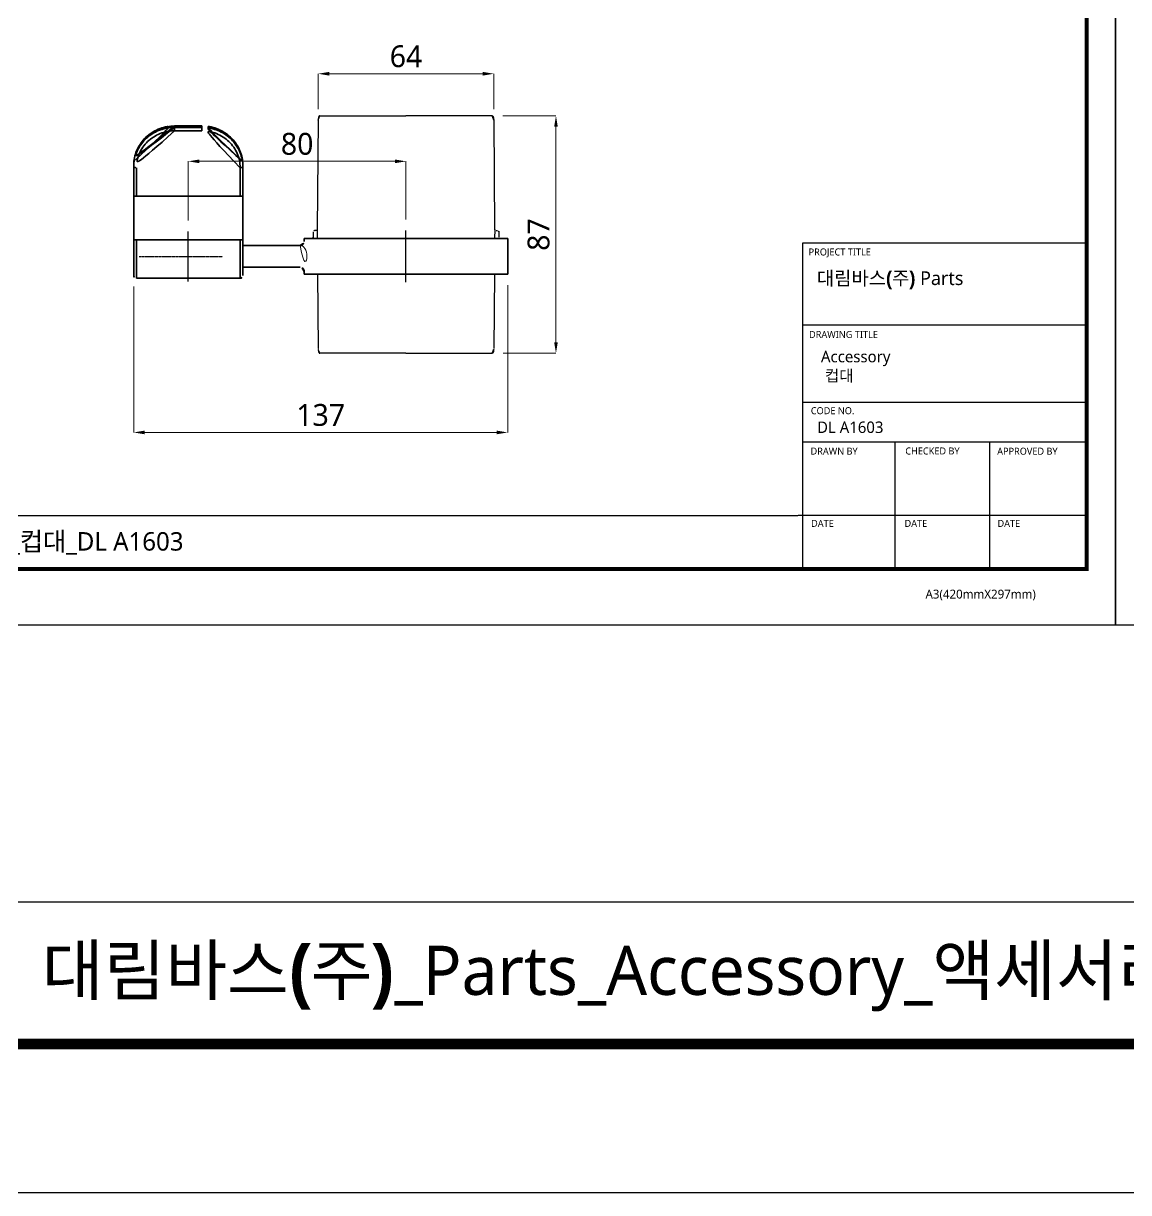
# Model space of a CAD drawing. Extents: x 16296660632 to 16296677481, y -37409620961 to -37409618123.
# Drawn here: x 16296676077.8 to 16296676482.7, y -37409619395.2 to -37409618966.8 of the extents above; entities that cross this region are included whole.
import ezdxf

# ---------------------------------------------------------------- set-up
doc = ezdxf.new("R2010")
doc.units = 0
doc.header["$LTSCALE"] = 10
doc.header["$MEASUREMENT"] = 0
doc.header["$PDMODE"] = 3
doc.header["$PDSIZE"] = -10
doc.linetypes.add('CENTER', pattern=[2, 1.25, -0.25, 0.25, -0.25])
doc.layers.get('0').update_dxf_attribs({"linetype": 'CONTINUOUS'})
doc.layers.get('DEFPOINTS').update_dxf_attribs({"linetype": 'CONTINUOUS'})
doc.layers.add('中心线', color=1, linetype='CENTER')
doc.layers.add('标尺线', color=82, linetype='CONTINUOUS', lineweight=18)
doc.layers.add('粗实线', color=7, linetype='CONTINUOUS', lineweight=35)
doc.styles.add('Daelim Dimension', font='')
doc.styles.get('Daelim Dimension').set_extended_font_data('NanumGothic')
doc.dimstyles.new('DEFAULT', dxfattribs={"dimscale": 2, "dimtxt": 2, "dimasz": 2, "dimexe": 0, "dimexo": 2, "dimgap": 1, "dimtad": 1, "dimdec": 1, "dimzin": 9, "dimdsep": 46, "dimtxsty": 'Daelim Dimension', "dimcen": 0.5, "dimclrd": 252, "dimclre": 252, "dimclrt": 3, "dimadec": 1, "dimazin": 0, "dimtfac": 1, "dimtdec": 1, "dimtix": 1, "dimtmove": 0, "dimatfit": 3, "dimfxl": 1, "dimtolj": 1, "dimtzin": 1, "dimlwd": 9, "dimlwe": 9, "dimarcsym": 0})

# ---------------------------------------------------------------- blocks, each defined once
blk = doc.blocks.new('*D5')
at = {"layer": 'DEFPOINTS', "color": 0, "transparency": 16777216}
for p in [(16296676118.21514, -37409619059.20029), (16296676255.21514, -37409619058.70096), (16296676118.21514, -37409619116.72223)]:
    blk.add_point(p, dxfattribs=at)
at = {"layer": '标尺线', "color": 5, "lineweight": 9, "transparency": 16777216}
for p, q in [((16296676118.21514, -37409619063.20029), (16296676118.21514, -37409619116.72223)), ((16296676255.21514, -37409619062.70096), (16296676255.21514, -37409619116.72223)), ((16296676251.21514, -37409619116.72223), (16296676122.21514, -37409619116.72223))]:
    blk.add_line(p, q, dxfattribs=at)
at = {"layer": '标尺线', "color": 5, "transparency": 16777216}
for points in [[(16296676122.21514, -37409619116.05556), (16296676122.21514, -37409619117.38889), (16296676118.21514, -37409619116.72223)], [(16296676251.21514, -37409619116.05556), (16296676251.21514, -37409619117.38889), (16296676255.21514, -37409619116.72223)]]:
    blk.add_solid(points, dxfattribs=at)
at = {"layer": '标尺线', "color": 7, "transparency": 16777216, "insert": (16296676186.71514, -37409619110.36172), "char_height": 8, "attachment_point": 5, "style": 'Daelim Dimension'}
blk.add_mtext('\\A1;137', dxfattribs=at)
blk = doc.blocks.new('*D11')
at = {"color": 5, "lineweight": 9, "ltscale": 0.5, "transparency": 16777216}
for p, q in [((16296676138.21514, -37409619039.04095), (16296676138.21514, -37409619017.38314)), ((16296676213.96514, -37409619017.38314), (16296676142.21514, -37409619017.38314)), ((16296676217.96514, -37409619038.70096), (16296676217.96514, -37409619017.38314))]:
    blk.add_line(p, q, dxfattribs=at)
at = {"color": 5, "ltscale": 0.5, "transparency": 16777216}
for points in [[(16296676142.21514, -37409619016.71648), (16296676142.21514, -37409619018.0498), (16296676138.21514, -37409619017.38314)], [(16296676213.96514, -37409619016.71648), (16296676213.96514, -37409619018.0498), (16296676217.96514, -37409619017.38314)]]:
    blk.add_solid(points, dxfattribs=at)
at = {"layer": 'DEFPOINTS', "color": 0, "ltscale": 0.5, "transparency": 16777216}
for p in [(16296676138.21514, -37409619017.38314), (16296676138.21514, -37409619043.04095), (16296676217.96514, -37409619042.70096)]:
    blk.add_point(p, dxfattribs=at)
at = {"color": 7, "ltscale": 0.5, "transparency": 16777216, "insert": (16296676178.09014, -37409619011.02835), "char_height": 8, "attachment_point": 5, "style": 'Daelim Dimension'}
blk.add_mtext('\\A1;80', dxfattribs=at)
blk = doc.blocks.new('*D12')
at = {"color": 5, "lineweight": 9, "ltscale": 0.5, "transparency": 16777216}
for p, q in [((16296676185.83084, -37409618998.3024), (16296676185.83084, -37409618985.30085)), ((16296676189.83084, -37409618985.30085), (16296676246.09944, -37409618985.30085)), ((16296676250.09944, -37409618998.3024), (16296676250.09944, -37409618985.30085))]:
    blk.add_line(p, q, dxfattribs=at)
at = {"color": 5, "ltscale": 0.5, "transparency": 16777216}
for points in [[(16296676189.83084, -37409618984.63419), (16296676189.83084, -37409618985.96751), (16296676185.83084, -37409618985.30085)], [(16296676246.09944, -37409618984.63419), (16296676246.09944, -37409618985.96751), (16296676250.09944, -37409618985.30085)]]:
    blk.add_solid(points, dxfattribs=at)
at = {"layer": 'DEFPOINTS', "color": 0, "ltscale": 0.5, "transparency": 16777216}
for p in [(16296676250.09944, -37409618985.30085), (16296676185.83084, -37409619002.3024), (16296676250.09944, -37409619002.3024)]:
    blk.add_point(p, dxfattribs=at)
at = {"color": 7, "ltscale": 0.5, "transparency": 16777216, "insert": (16296676217.96514, -37409618978.94606), "char_height": 8, "attachment_point": 5, "style": 'Daelim Dimension'}
blk.add_mtext('\\A1;64', dxfattribs=at)
blk = doc.blocks.new('*D13')
at = {"color": 5, "lineweight": 9, "ltscale": 0.5, "transparency": 16777216}
for p, q in [((16296676253.49946, -37409619000.70764), (16296676272.9151, -37409619000.70764)), ((16296676272.9151, -37409619004.70764), (16296676272.9151, -37409619083.70764)), ((16296676253.50994, -37409619087.70764), (16296676272.9151, -37409619087.70764))]:
    blk.add_line(p, q, dxfattribs=at)
at = {"color": 5, "ltscale": 0.5, "transparency": 16777216}
for points in [[(16296676272.24844, -37409619004.70764), (16296676273.58177, -37409619004.70764), (16296676272.9151, -37409619000.70764)], [(16296676272.24844, -37409619083.70764), (16296676273.58177, -37409619083.70764), (16296676272.9151, -37409619087.70764)]]:
    blk.add_solid(points, dxfattribs=at)
at = {"layer": 'DEFPOINTS', "color": 0, "ltscale": 0.5, "transparency": 16777216}
for p in [(16296676249.49946, -37409619000.70764), (16296676249.50994, -37409619087.70764), (16296676272.9151, -37409619087.70764)]:
    blk.add_point(p, dxfattribs=at)
at = {"color": 7, "ltscale": 0.5, "transparency": 16777216, "insert": (16296676266.56032, -37409619044.20764), "char_height": 8, "attachment_point": 5, "rotation": 90, "style": 'Daelim Dimension'}
blk.add_mtext('\\A1;87', dxfattribs=at)

msp = doc.modelspace()

# ---------------------------------------------------------------- linework, layer by layer
at = {"color": 7, "linetype": 'Continuous'}
for p, q in [((16296676185.83084, -37409619002.3024), (16296676185.48252, -37409619042.21631)), ((16296676186.43082, -37409619000.70764), (16296676217.96514, -37409619000.70764)), ((16296676249.49946, -37409619000.70764), (16296676217.96514, -37409619000.70764)), ((16296676250.09944, -37409619002.3024), (16296676250.44776, -37409619042.21631)), ((16296676185.44999, -37409619042.38939), (16296676185.47817, -37409619045.70096)), ((16296676250.48029, -37409619042.38939), (16296676250.45211, -37409619045.70096)), ((16296676183.96514, -37409619043.2165), (16296676183.96514, -37409619045.19878)), ((16296676184.9869, -37409619042.71193), (16296676184.46078, -37409619042.71651)), ((16296676184.98679, -37409619045.70335), (16296676184.46078, -37409619045.69876)), ((16296676250.94338, -37409619042.71193), (16296676251.4695, -37409619042.71651)), ((16296676250.94349, -37409619045.70335), (16296676251.4695, -37409619045.69876)), ((16296676251.96514, -37409619043.2165), (16296676251.96514, -37409619045.19878)), ((16296676185.5888, -37409619058.70096), (16296676185.82037, -37409619085.91287)), ((16296676250.34148, -37409619058.70096), (16296676250.10991, -37409619085.91287)), ((16296676217.96514, -37409619087.70764), (16296676186.42035, -37409619087.70764)), ((16296676217.96514, -37409619087.70764), (16296676249.50994, -37409619087.70764))]:
    msp.add_line(p, q, dxfattribs=at)
at = {"color": 5, "ltscale": 40}
for p, q in [((16296676467.30328, -37409619047.35181), (16296676363.26019, -37409619047.35181)), ((16296676467.30328, -37409619077.42482), (16296676363.26019, -37409619077.42482)), ((16296676467.30328, -37409619077.42482), (16296676363.26019, -37409619077.42482)), ((16296676467.30328, -37409619105.71451), (16296676363.26019, -37409619105.71451)), ((16296676467.30328, -37409619105.71451), (16296676363.26019, -37409619105.71451)), ((16296676467.30328, -37409619120.30516), (16296676363.26019, -37409619120.30516)), ((16296676467.30328, -37409619120.30516), (16296676363.26019, -37409619120.30516)), ((16296676397.05429, -37409619120.30516), (16296676397.05429, -37409619166.75214)), ((16296676431.73683, -37409619120.30516), (16296676431.73683, -37409619166.75214)), ((16296676467.30328, -37409619147.1358), (16296676361.61564, -37409619147.1358)), ((16296676467.30328, -37409619147.1358), (16296676364.07079, -37409619147.1358)), ((16296676467.30328, -37409619166.75214), (16296676378.13807, -37409619166.75214))]:
    msp.add_line(p, q, dxfattribs=at)
at = {"color": 5, "ltscale": 0.5}
msp.add_line((16296676363.26019, -37409619047.35181), (16296676363.26019, -37409619167.38148), dxfattribs=at)
at = {"color": 5}
for p, q in [((16296675837.30317, -37409619147.21021), (16296676361.49045, -37409619147.21021)), ((16296675772.94727, -37409619288.66318), (16296677170.78003, -37409619288.66318))]:
    msp.add_line(p, q, dxfattribs=at)
at = {"ltscale": 0.5}
for points in [[(16296675745.03209, -37409619395.24155), (16296677481.03209, -37409619395.24155), (16296677481.03209, -37409618123.24155), (16296675745.03209, -37409618123.24155)], [(16296675826.83497, -37409619187.1771), (16296676477.83497, -37409619187.1771), (16296676477.83497, -37409618710.1771), (16296675826.83497, -37409618710.1771)], [(16296676477.83497, -37409619187.1771), (16296677128.83497, -37409619187.1771), (16296677128.83497, -37409618710.1771), (16296676477.83497, -37409618710.1771)]]:
    msp.add_lwpolyline(points, close=True, dxfattribs=at)
at = {"color": 5, "linetype": 'ByBlock', "lineweight": 200}
for points, const_width in [([(16296675772.94727, -37409619340.77563), (16296677452.94727, -37409619340.77563), (16296677452.94727, -37409618152.77563), (16296675772.94727, -37409618152.77563)], 4), ([(16296675837.30317, -37409619166.75238), (16296676467.30317, -37409619166.75238), (16296676467.30317, -37409618721.25238), (16296675837.30317, -37409618721.25238)], 1.5)]:
    msp.add_lwpolyline(points, close=True, dxfattribs=dict(at, const_width=const_width))
at = {"color": 7, "linetype": 'Continuous'}
for centre, start, end in [((16296676184.98254, -37409619042.21194), 270.4999762293278, 359.4999144917873), ((16296676250.94774, -37409619042.21194), 180.5000855082127, 269.5000237706722), ((16296676184.46514, -37409619043.2165), 90.49997622932781, 180), ((16296676184.46514, -37409619045.19878), 180, 269.5000237706722), ((16296676251.46514, -37409619043.2165), 0, 89.5000237706722), ((16296676251.46514, -37409619045.19878), 270.4999762293278, 0)]:
    msp.add_arc(centre, 0.5, start, end, dxfattribs=at)
for points, knots in [([(16296676185.83084, -37409619002.3024), (16296676185.83218, -37409619002.14844), (16296676185.84008, -37409619001.91737), (16296676185.87043, -37409619001.61082), (16296676185.90695, -37409619001.38251), (16296676185.96352, -37409619001.1584), (16296676186.03746, -37409619000.979), (16296676186.12502, -37409619000.85152), (16296676186.20969, -37409619000.77112), (16296676186.31462, -37409619000.71829), (16296676186.39232, -37409619000.70763), (16296676186.43082, -37409619000.70764)], [0, 0, 0, 0, 0.2500052132, 0.3750231078, 0.5000350475, 0.6250244772, 0.7499206772, 0.8124556796, 0.8749859611, 0.9374959156999999, 1, 1, 1, 1]), ([(16296676250.09944, -37409619002.3024), (16296676250.0981, -37409619002.14844), (16296676250.0902, -37409619001.91737), (16296676250.05985, -37409619001.61082), (16296676250.02332, -37409619001.38251), (16296676249.96676, -37409619001.1584), (16296676249.89282, -37409619000.979), (16296676249.80526, -37409619000.85152), (16296676249.72059, -37409619000.77112), (16296676249.61566, -37409619000.71829), (16296676249.53795, -37409619000.70763), (16296676249.49946, -37409619000.70764)], [0, 0, 0, 0, 0.2500052132, 0.3750231078, 0.5000350475, 0.6250244772, 0.7499206772, 0.8124556796, 0.8749859611, 0.9374959156999999, 1, 1, 1, 1]), ([(16296676186.42034, -37409619087.70764), (16296676186.37782, -37409619087.70763), (16296676186.29186, -37409619087.69191), (16296676186.18214, -37409619087.62205), (16296676186.09951, -37409619087.52359), (16296676186.01625, -37409619087.37532), (16296676185.94689, -37409619087.17397), (16296676185.89348, -37409619086.92551), (16296676185.85877, -37409619086.67371), (16296676185.82967, -37409619086.33624), (16296676185.82185, -37409619086.08218), (16296676185.82037, -37409619085.91287)], [0, 0, 0, 0, 0.0627421229, 0.125300018, 0.1880274924, 0.2505407205, 0.3754102356, 0.5003231767, 0.6252474404999999, 0.7501733193000001, 1, 1, 1, 1]), ([(16296676249.50994, -37409619087.70764), (16296676249.55246, -37409619087.70763), (16296676249.63842, -37409619087.69191), (16296676249.74814, -37409619087.62205), (16296676249.83077, -37409619087.52359), (16296676249.91404, -37409619087.37532), (16296676249.98339, -37409619087.17397), (16296676250.03681, -37409619086.92551), (16296676250.07151, -37409619086.67371), (16296676250.10061, -37409619086.33624), (16296676250.10844, -37409619086.08218), (16296676250.10991, -37409619085.91287)], [0, 0, 0, 0, 0.0627421229, 0.125300018, 0.1880274924, 0.2505407205, 0.3754102356, 0.5003231767, 0.6252474404999999, 0.7501733193000001, 1, 1, 1, 1])]:
    msp.add_open_spline(points, degree=3, knots=knots, dxfattribs=at)
at = {"layer": '中心线', "color": 1, "linetype": 'CENTER', "ltscale": 0.0115702479338843}
for p, q in [((16296676138.21514, -37409619061.36095), (16296676138.21514, -37409619043.04095)), ((16296676120.21514, -37409619052.20096), (16296676150.78187, -37409619052.20096))]:
    msp.add_line(p, q, dxfattribs=at)
at = {"layer": '中心线', "color": 1, "linetype": 'CENTER', "ltscale": 0.01}
msp.add_line((16296676217.96514, -37409619061.70096), (16296676217.96514, -37409619042.70096), dxfattribs=at)
at = {"layer": '标尺线'}
msp.add_line((16296676185.9887, -37409619001.10373), (16296676186.38186, -37409619000.71057), dxfattribs=at)
at = {"layer": '标尺线', "color": 7, "extrusion": (0, 0, -1)}
msp.add_ellipse((16296676179.21514, -37409619052.20096), major_axis=(0, -4), ratio=0.6153244972229004, start_param=3.141592653589793, end_param=6.283185307179586, dxfattribs=at)
at = {"layer": '粗实线', "color": 7, "linetype": 'Continuous'}
for p, q in [((16296676133.21514, -37409619004.42503), (16296676133.21514, -37409619006.20148)), ((16296676143.21514, -37409619004.42503), (16296676133.21514, -37409619004.42503)), ((16296676143.21514, -37409619004.45911), (16296676133.21514, -37409619004.45911)), ((16296676143.21514, -37409619004.97675), (16296676133.21514, -37409619004.97675)), ((16296676143.21514, -37409619006.20148), (16296676133.21514, -37409619006.20148)), ((16296676143.21514, -37409619006.20148), (16296676143.21514, -37409619004.42503)), ((16296676118.21514, -37409619018.88799), (16296676118.21514, -37409619059.20029)), ((16296676118.30246, -37409619017.38314), (16296676118.30205, -37409619017.39055)), ((16296676119.21514, -37409619019.72445), (16296676119.21514, -37409619030.20029)), ((16296676157.21514, -37409619030.20029), (16296676157.21514, -37409619019.72445)), ((16296676158.12782, -37409619017.38314), (16296676158.12823, -37409619017.39055)), ((16296676158.21514, -37409619059.20029), (16296676158.21514, -37409619018.88799)), ((16296676118.21514, -37409619030.20029), (16296676158.21514, -37409619030.20029)), ((16296676158.21514, -37409619046.20029), (16296676118.21514, -37409619046.20029)), ((16296676119.21514, -37409619046.20029), (16296676119.21514, -37409619060.20029)), ((16296676157.21514, -37409619046.20029), (16296676157.21514, -37409619060.20029)), ((16296676180.71514, -37409619046.70096), (16296676180.71514, -37409619045.70096)), ((16296676255.21514, -37409619045.70096), (16296676180.71514, -37409619045.70096)), ((16296676255.21514, -37409619058.70096), (16296676255.21514, -37409619045.70096)), ((16296676158.21514, -37409619048.20096), (16296676179.21514, -37409619048.20096)), ((16296676179.21514, -37409619056.20096), (16296676158.21514, -37409619056.20096)), ((16296676180.71514, -37409619058.70096), (16296676180.71514, -37409619057.70096)), ((16296676180.71514, -37409619058.70096), (16296676255.21514, -37409619058.70096)), ((16296676157.21514, -37409619060.20029), (16296676119.21514, -37409619060.20029))]:
    msp.add_line(p, q, dxfattribs=at)
for points in [[(16296676118.21516, -37409619018.88796), (16296676118.22129, -37409619018.50002), (16296676118.2641, -37409619017.77183), (16296676118.30248, -37409619017.38313)], [(16296676158.12779, -37409619017.38313), (16296676158.16868, -37409619017.80155), (16296676158.20984, -37409619018.52825), (16296676158.21512, -37409619018.88798)]]:
    msp.add_lwpolyline(points, dxfattribs=at)
for centre, radius, start, end in [((16296676130.66836, -37409619018.89253), 12.4532243006, 178.0377691750227, 179.9790176598077), ((16296676132.25091, -37409619019.46893), 14.0357723149, 171.4737843004981, 179.9864489049398), ((16296676131.8318, -37409619018.93941), 13.6175911765, 175.3337017924359, 178.0084610596808), ((16296676132.95584, -37409619019.03188), 14.7454231244, 173.6090007630845, 175.3306342297239), ((16296676144.16356, -37409619019.47091), 14.051700901, 2.360744281570483, 8.524902592992708), ((16296676143.64305, -37409619019.0155), 14.5760362262, 4.586915020573415, 6.400678022477297), ((16296676144.86727, -37409619018.92394), 13.3484209599, 1.886565255353761, 4.615421127165361), ((16296676144.26313, -37409619019.46595), 13.9520136218, 0.001311396320756948, 2.357245688905259), ((16296676145.93959, -37409619018.88963), 12.2755522539, 0.00786837787367826, 1.891378300898199), ((16296676179.21515, -37409619046.70099), 1.4999906037, 269.9996721509198, 0.001311396320756948), ((16296676119.21514, -37409619059.20029), 1, 180, 270), ((16296676157.21514, -37409619059.20028), 1, 270, 359.9995628678931), ((16296676179.21515, -37409619057.70092), 1.4999910448, 359.9986886036792, 90.00032784908016)]:
    msp.add_arc(centre, radius, start, end, dxfattribs=at)
for points, knots in [([(16296676118.30246, -37409619017.38314), (16296676118.40104, -37409619016.50249), (16296676118.76662, -37409619014.75277), (16296676119.79731, -37409619012.27583), (16296676121.2758, -37409619010.02263), (16296676123.15152, -37409619008.0693), (16296676125.36103, -37409619006.47985), (16296676127.83063, -37409619005.30627), (16296676130.47713, -37409619004.58663), (16296676132.30326, -37409619004.42503), (16296676133.21514, -37409619004.42503)], [0, 0, 0, 0, 0.1231293715, 0.2466358202, 0.370699131, 0.4954237322, 0.6208265057, 0.746834584, 0.8732962203, 1, 1, 1, 1]), ([(16296676133.21514, -37409619004.45911), (16296676132.30223, -37409619004.45911), (16296676130.4743, -37409619004.62067), (16296676127.82557, -37409619005.34007), (16296676125.35477, -37409619006.51281), (16296676123.14527, -37409619008.10037), (16296676121.27064, -37409619010.05029), (16296676119.7939, -37409619012.29829), (16296676118.76505, -37409619014.76828), (16296676118.4003, -37409619016.51275), (16296676118.30205, -37409619017.39055)], [0, 0, 0, 0, 0.1269591623, 0.2536412551, 0.3798042387, 0.5052722907, 0.6299594556, 0.753882472, 0.8771603789, 1, 1, 1, 1]), ([(16296676133.21514, -37409619004.97675), (16296676132.32481, -37409619004.97675), (16296676130.54208, -37409619005.13046), (16296676127.95443, -37409619005.81491), (16296676125.53206, -37409619006.9322), (16296676123.35268, -37409619008.44695), (16296676121.48524, -37409619010.31182), (16296676119.98955, -37409619012.46825), (16296676118.91334, -37409619014.84689), (16296676118.49805, -37409619016.53537), (16296676118.37026, -37409619017.38794)], [0, 0, 0, 0, 0.1268940863, 0.2535400184, 0.3796758332, 0.5051503097, 0.6298643008, 0.7538293085, 0.8771310854000001, 1, 1, 1, 1]), ([(16296676133.21514, -37409619006.20148), (16296676132.30061, -37409619006.20148), (16296676130.46909, -37409619006.37531), (16296676127.82926, -37409619007.14803), (16296676125.39416, -37409619008.40347), (16296676123.25852, -37409619010.09421), (16296676121.50439, -37409619012.15588), (16296676120.19996, -37409619014.51012), (16296676119.39621, -37409619017.06497), (16296676119.21514, -37409619018.84049), (16296676119.21514, -37409619019.72445)], [0, 0, 0, 0, 0.1271159922, 0.2539137405, 0.3801208288, 0.5055519824, 0.6301379779999999, 0.7539381581, 0.8771335014, 1, 1, 1, 1]), ([(16296676158.06001, -37409619017.38794), (16296676157.93222, -37409619016.53537), (16296676157.51694, -37409619014.84689), (16296676156.44073, -37409619012.46825), (16296676154.94504, -37409619010.31182), (16296676153.0776, -37409619008.44695), (16296676150.89822, -37409619006.9322), (16296676148.47585, -37409619005.81491), (16296676145.8882, -37409619005.13046), (16296676144.10547, -37409619004.97675), (16296676143.21514, -37409619004.97675)], [0, 0, 0, 0, 0.1228689146, 0.2461706915, 0.3701356992, 0.4948496903, 0.6203241668, 0.7464599815999999, 0.8731059137, 1, 1, 1, 1]), ([(16296676158.12782, -37409619017.38314), (16296676158.02924, -37409619016.50249), (16296676157.66366, -37409619014.75277), (16296676156.63297, -37409619012.27583), (16296676155.15448, -37409619010.02263), (16296676153.27876, -37409619008.0693), (16296676151.06925, -37409619006.47985), (16296676148.59965, -37409619005.30627), (16296676145.95315, -37409619004.58663), (16296676144.12702, -37409619004.42503), (16296676143.21514, -37409619004.42503)], [0, 0, 0, 0, 0.1231293714, 0.2466358202, 0.370699131, 0.4954237321, 0.6208265057, 0.746834584, 0.8732962203, 1, 1, 1, 1]), ([(16296676158.12823, -37409619017.39055), (16296676158.02997, -37409619016.51275), (16296676157.66523, -37409619014.76828), (16296676156.63638, -37409619012.29829), (16296676155.15964, -37409619010.05029), (16296676153.28501, -37409619008.10037), (16296676151.07551, -37409619006.51281), (16296676148.60471, -37409619005.34007), (16296676145.95597, -37409619004.62067), (16296676144.12805, -37409619004.45911), (16296676143.21514, -37409619004.45911)], [0, 0, 0, 0, 0.1228396211, 0.246117528, 0.3700405443999999, 0.4947277093, 0.6201957613, 0.7463587449, 0.8730408377, 1, 1, 1, 1]), ([(16296676157.21514, -37409619019.72445), (16296676157.21514, -37409619018.84049), (16296676157.03407, -37409619017.06497), (16296676156.23031, -37409619014.51012), (16296676154.92589, -37409619012.15588), (16296676153.17176, -37409619010.09421), (16296676151.03612, -37409619008.40347), (16296676148.60102, -37409619007.14803), (16296676145.96119, -37409619006.37531), (16296676144.12967, -37409619006.20148), (16296676143.21514, -37409619006.20148)], [0, 0, 0, 0, 0.1228664984, 0.2460618417, 0.3698620217, 0.4944480173, 0.6198791709, 0.7460862592, 0.8728840076000001, 1, 1, 1, 1]), ([(16296676118.21514, -37409619019.46563), (16296676118.21514, -37409619019.50727), (16296676118.28548, -37409619019.56831), (16296676118.39049, -37409619019.61425), (16296676118.51579, -37409619019.6531), (16296676118.66558, -37409619019.6837), (16296676118.90129, -37409619019.71572), (16296676119.08741, -37409619019.72445), (16296676119.21514, -37409619019.72445)], [0, 0, 0, 0, 0.1166766517, 0.212652027, 0.3343730284, 0.4790033758, 0.6420890248, 1, 1, 1, 1]), ([(16296676158.21514, -37409619019.46563), (16296676158.21514, -37409619019.50727), (16296676158.14479, -37409619019.56831), (16296676158.03979, -37409619019.61425), (16296676157.91449, -37409619019.6531), (16296676157.7647, -37409619019.6837), (16296676157.52899, -37409619019.71572), (16296676157.34287, -37409619019.72445), (16296676157.21514, -37409619019.72445)], [0, 0, 0, 0, 0.1166766517, 0.212652027, 0.3343730284, 0.4790033758, 0.6420890248, 1, 1, 1, 1])]:
    msp.add_open_spline(points, degree=3, knots=knots, dxfattribs=at)

# ---------------------------------------------------------------- texts
at = {"color": 5, "ltscale": 40, "style": 'Daelim Dimension'}
for s, height, p in [('PROJECT TITLE', 2.569011268178083, (16296676365.46275, -37409619051.88029)), ('DRAWING TITLE', 2.569011268178083, (16296676365.62745, -37409619082.11618)), ('CODE NO.', 2.569011268178083, (16296676366.27169, -37409619110.03816)), ('DRAWN BY', 2.56901126817932, (16296676366.17095, -37409619124.84656)), ('CHECKED BY', 2.569011268178083, (16296676400.88112, -37409619124.80099)), ('APPROVED BY', 2.569011268176848, (16296676434.54451, -37409619124.88398)), ('DATE', 2.56901126817932, (16296676366.37161, -37409619151.32455)), ('DATE', 2.56901126817932, (16296676400.60794, -37409619151.32455)), ('DATE', 2.56901126817932, (16296676434.66265, -37409619151.32455)), ('A3(420mmX297mm)', 3.242371325745245, (16296676408.28823, -37409619177.56809))]:
    msp.add_text(s, height=height, dxfattribs=at).set_placement(p)
at = {"attachment_point": 1, "style": 'Daelim Dimension'}
for s, insert, char_height, width in [('{\\fPretendard Variable SemiBold|b0|i0|c129|p2;\\C7;대림바스(주)} Parts', (16296676368.51846, -37409619057.68212), 5.036000791388537, 80.93992813016338), (' Accessory\\P  컵대', (16296676368.56289, -37409619086.82857), 4.204123560000001, 70.75110059714156), ('DL A1603', (16296676368.56289, -37409619112.71997), 4.204123560000001, 70.75110059714156)]:
    msp.add_mtext(s, dxfattribs=dict(at, insert=insert, char_height=char_height, width=width))
at = {"color": 2, "attachment_point": 1, "style": 'Daelim Dimension'}
for s, insert, char_height, width in [('{\\fPretendard Variable SemiBold|b0|i0|c129|p2;대림바스(주)}_Parts_Accessory_{\\fGulim|b0|i0|c129|p50;컵대}_DL A1603', (16296675954.17543, -37409619153.25633), 6.756627150000003, 260.6628352627438), ('{\\fPretendard Variable SemiBold|b0|i0|c129|p2;대림바스(주)}_Parts_Accessory_{\\fGulim|b0|i0|c129|p50;액세서리}4{\\fGulim|b0|i0|c129|p50;품}_DL A1600', (16296676084.60663, -37409619304.78616), 18.01767240000001, 729.2543326020987)]:
    msp.add_mtext(s, dxfattribs=dict(at, insert=insert, char_height=char_height, width=width))

# ---------------------------------------------------------------- dimensions: what is measured, and where the dimension line sits
at = {"ltscale": 0.5}
for base, p1, p2, picture, middle in [((16296676250.09944, -37409618985.30085), (16296676185.83084, -37409619002.3024), (16296676250.09944, -37409619002.3024), '*D12', (16296676217.96514, -37409618978.94606)), ((16296676138.21514, -37409619017.38314), (16296676217.96514, -37409619042.70096), (16296676138.21514, -37409619043.04095), '*D11', (16296676178.09014, -37409619011.02835))]:
    dim = msp.add_linear_dim(base=base, p1=p1, p2=p2, dimstyle='DEFAULT', override={"dimtxt": 4, "dimdec": 0, "dimclrd": 5, "dimclre": 5, "dimclrt": 7}, dxfattribs=at)
    dim.commit()
    dim.dimension.update_dxf_attribs({"geometry": picture, "text_midpoint": middle})
dim = msp.add_linear_dim(base=(16296676272.9151, -37409619087.70764), p1=(16296676249.49946, -37409619000.70764), p2=(16296676249.50994, -37409619087.70764), angle=90, dimstyle='DEFAULT', override={"dimtxt": 4, "dimdec": 0, "dimclrd": 5, "dimclre": 5, "dimclrt": 7}, dxfattribs=at)
dim.commit()
dim.dimension.update_dxf_attribs({"geometry": '*D13', "text_midpoint": (16296676266.56032, -37409619044.20764)})
at = {"layer": '标尺线'}
dim = msp.add_linear_dim(base=(16296676118.21514, -37409619116.72223), p1=(16296676255.21514, -37409619058.70096), p2=(16296676118.21514, -37409619059.20029), angle=180, dimstyle='DEFAULT', override={"dimtxt": 4, "dimdec": 0, "dimclrd": 5, "dimclre": 5, "dimclrt": 7}, dxfattribs=at)
dim.commit()
dim.dimension.update_dxf_attribs({"geometry": '*D5', "text_midpoint": (16296676186.71514, -37409619116.72223), "dimtype": 160})

doc.saveas('drawing.dxf')
